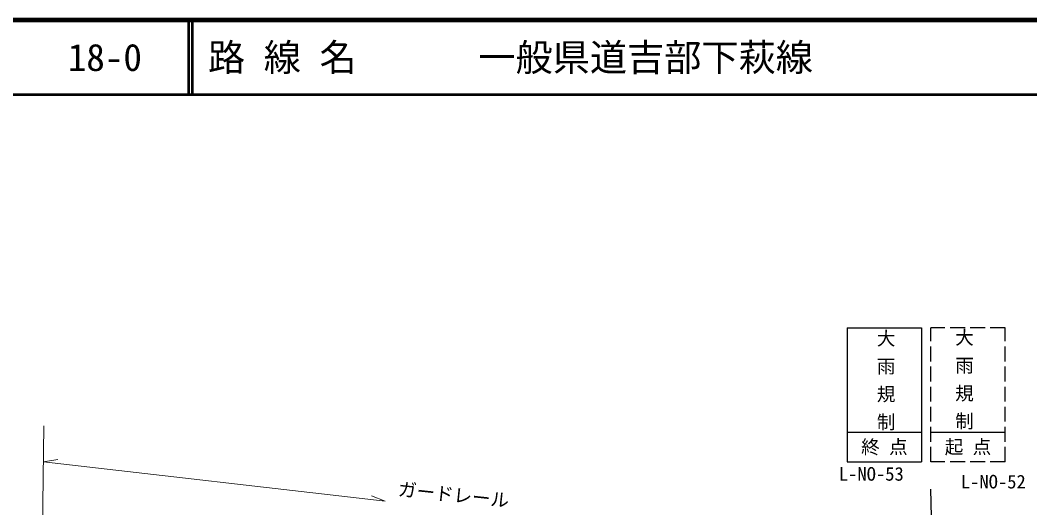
# Model space of a CAD drawing. Units: millimetres, scale not verified. Extents: x 40000 to 680000, y 20000 to 380000.
# Drawn here: x 155124 to 290896, y 314446 to 380000 of the extents above; entities that cross this region are included whole.
import ezdxf
from ezdxf.enums import TextEntityAlignment as Align

# ---------------------------------------------------------------- set-up
doc = ezdxf.new("R2010")
doc.units = ezdxf.units.MM
doc.header["$LTSCALE"] = 1000
for name, color, linetype, lineweight in [('M-BGD', 7, 'Continuous', 25), ('M-STR-HTXT', 7, 'Continuous', 13), ('M-STR-STRC', 7, 'Continuous', 25), ('M-TTL', 2, 'Continuous', 140), ('M-TTL-LINE', 7, 'Continuous', 50)]:
    doc.layers.add(name, color=color, linetype=linetype, lineweight=lineweight)
doc.layers.add('M-TTL-TXT', color=7, linetype='Continuous')
doc.styles.add('@ＭＳ ゴシック', font='')
doc.styles.add('ＭＳ ゴシック', font='')
doc.styles.get('@ＭＳ ゴシック').set_extended_font_data('@MS Gothic')
doc.styles.get('ＭＳ ゴシック').set_extended_font_data('MS Gothic')

msp = doc.modelspace()

# ---------------------------------------------------------------- linework, layer by layer
at = {"layer": 'M-BGD'}
for p, q in [((277581, 336827), (277581, 338627)), ((279481, 338627), (277581, 338627)), ((282181, 338627), (280181, 338627)), ((284881, 338627), (282881, 338627)), ((287581, 338627), (285581, 338627)), ((287581, 336827), (287581, 338627)), ((277581, 334127), (277581, 336127)), ((287581, 334127), (287581, 336127)), ((277581, 331427), (277581, 333427)), ((287581, 331427), (287581, 333427)), ((277581, 328727), (277581, 330727)), ((287581, 328727), (287581, 330727)), ((277581, 326027), (277581, 328027)), ((287581, 326027), (287581, 328027)), ((277581, 323327), (277581, 325327)), ((287581, 323327), (287581, 325327)), ((277581, 320627), (277581, 322627)), ((287581, 320627), (287581, 322627)), ((279481, 320627), (277581, 320627)), ((282181, 320627), (280181, 320627)), ((284881, 320627), (282881, 320627)), ((287581, 320627), (285581, 320627))]:
    msp.add_line(p, q, dxfattribs=at)
at = {"layer": 'M-STR-HTXT'}
for p, q in [((158303, 325462), (157750, 285850)), ((158236, 320645), (160181, 320923)), ((158236, 320645), (204206, 315324)), ((204206, 315324), (202376, 316039))]:
    msp.add_line(p, q, dxfattribs=at)
at = {"layer": 'M-STR-STRC'}
for p, q in [((266340, 338627), (276340, 338627)), ((266340, 338627), (266340, 320627)), ((276340, 338627), (276340, 320627)), ((266340, 324627), (276340, 324627)), ((277581, 324627), (287581, 324627)), ((266340, 320627), (276340, 320627)), ((278171, 294624), (277579, 316969))]:
    msp.add_line(p, q, dxfattribs=at)
at = {"layer": 'M-TTL'}
msp.add_line((680000, 380000), (40000, 380000), dxfattribs=at)
at = {"layer": 'M-TTL-LINE'}
for p, q in [((177750, 380000), (177750, 370000)), ((178250, 380000), (178250, 370000)), ((40000, 370000), (680000, 370000))]:
    msp.add_line(p, q, dxfattribs=at)

# ---------------------------------------------------------------- texts
at = {"layer": 'M-STR-HTXT', "style": 'ＭＳ ゴシック'}
msp.add_text('ガードレール', height=1833, rotation=353.898, dxfattribs=at).set_placement((205791, 315541), align=Align.BOTTOM_LEFT)
at = {"layer": 'M-STR-STRC', "style": '@ＭＳ ゴシック'}
for p in [(271540, 331627), (282081, 331744)]:
    msp.add_text('大 雨 規 制', height=1833, rotation=270, dxfattribs=at).set_placement(p, align=Align.MIDDLE_CENTER)
at = {"layer": 'M-STR-STRC', "style": 'ＭＳ ゴシック'}
for s, p in [('終 点', (271340, 322627)), ('起 点', (282581, 322627)), ('L-NO-53', (269582, 319006)), ('L-NO-52', (285986, 317961))]:
    msp.add_text(s, height=1833, dxfattribs=at).set_placement(p, align=Align.MIDDLE_CENTER)
at = {"layer": 'M-TTL-TXT', "style": 'ＭＳ ゴシック'}
for s, p in [('18-0', (161521, 375000)), ('路 線 名', (180380, 375000)), ('一般県道吉部下萩線', (216734, 375000))]:
    msp.add_text(s, height=3666, dxfattribs=at).set_placement(p, align=Align.MIDDLE_LEFT)

doc.saveas('drawing.dxf')
